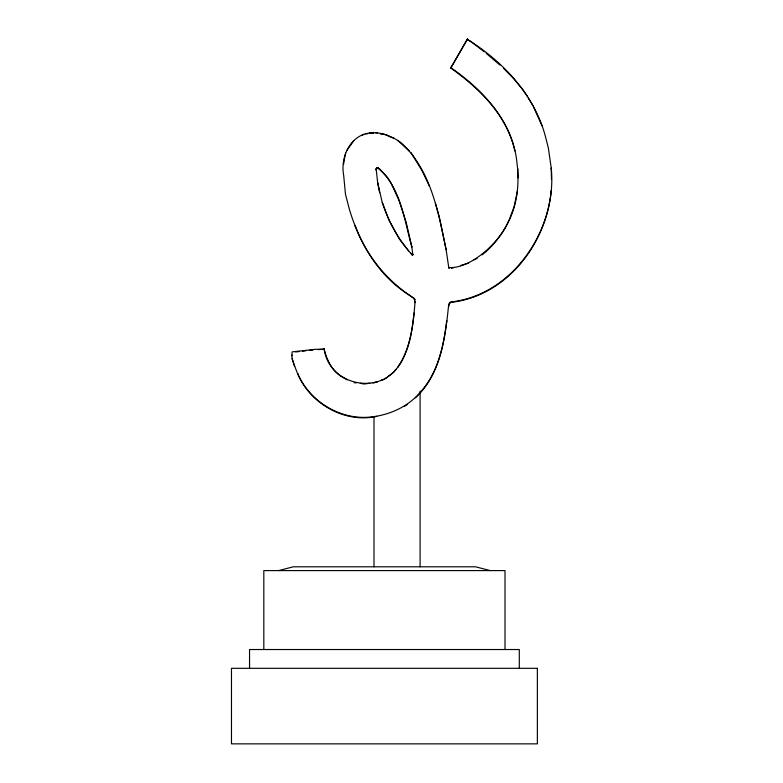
<?xml version="1.0" encoding="UTF-8"?>
<svg xmlns="http://www.w3.org/2000/svg" width="783" height="783" viewBox="0 0 783 783"><rect width="100%" height="100%" fill="white"/><g stroke="black" fill="none" stroke-linecap="round" stroke-linejoin="round"><path stroke-width="1.17" d="M551.232 191.189L551.173 190.709C546.289 243.758 505.759 296.043 450.587 302.003C448.923 302.786 448.62 305.008 448.581 306.613C448.865 305.076 449.158 302.874 450.959 302.375C514.079 295.24 557.31 228.783 551.232 168.012L551.467 179.434M413.003 254.299L412.866 255.101L411.799 246.625L406.103 222.039L399.046 200.556L391.167 183.271L387.448 177.301L379.501 168.785L377.318 167.474L376.388 168.795M376.241 169.314L376.31 170.263L376.261 168.844M376.3 169.794L376.76 167.65M414.97 302.698L415 301.886L414.97 302.698C413.287 324.035 411.095 346.693 399.399 365.201L399.34 364.712C409.137 349.394 412.142 330.808 414.021 313.024L414.08 313.513M291.844 355.805L291.873 355.012L292.128 358.624L294.614 366.366L292.128 358.624M517.446 191.003L514.108 206.692L508.852 220.943C516.809 204.862 518.904 186.667 517.661 168.932L517.935 177.927M355.218 226.258L355.169 225.768C366.229 255.816 387.252 281.254 414.109 298.382C414.559 298.675 414.843 299.811 414.736 299.791C413.825 297.706 411.29 296.826 409.734 295.328C378.806 276.497 359.642 243.444 349.433 209.501L345.469 194.223L343.668 175.314C340.223 157.471 350.001 135.371 369.596 132.993C380.773 131.583 391.999 136.193 400.925 142.643C430.679 169.392 438.411 212.164 446.095 249.63L439.224 216.588L435.397 203.296M344.96 155.925L343.561 164.41M291.932 355.502L292.147 351.861L315.197 349.345L324.191 349.14C329.203 385.804 380.577 396.081 399.34 364.712M376.32 169.334L376.329 168.306M415.352 397.842C440.643 374.685 445.194 338.354 448.522 306.133M376.799 416.36C344.843 423.574 309.882 403.597 297.706 373.638C309.804 401.943 341.368 420.872 372.072 416.859C391.079 414.599 409.411 405.878 421.538 390.834C438.343 371.514 443.609 345.43 446.711 320.766L446.77 321.255M345.215 155.142L345.655 153.106M353.955 140.441L346.585 150.825M448.767 267.512C469.986 269.293 500.171 242.427 508.793 220.454M482.034 254.426L482.093 254.906C493.182 246.048 502.138 234.626 508.363 221.883M450.832 68.082L467.089 39.365C502.764 60.937 534.955 95.536 545.624 137.26L548.345 147.948L551.291 168.502M450.802 67.759L467.148 39.845M397.686 367.53L398.831 365.974M396.492 369.038L394.563 370.76M388.27 376.29L393.966 371.905M376.662 168.267L376.711 167.689M412.856 254.573L412.298 255.111L410.742 253.271C397.705 238.668 388.211 221.1 382.31 202.484L389.278 220.796M404.214 406.534L407.209 404.547M384.336 379.187L387.546 377.279M376.819 168.13C377.103 167.924 377.484 167.924 377.798 168.042C400.925 186.765 404.243 220.317 411.858 247.105L411.799 246.625M477.15 258.41L473.999 259.839M383.523 379.638L380.92 380.323M460.619 265.506L468.635 263.029M377.377 382.084L375.488 382.153M278.572 570.592L293.322 566.794L475.516 566.794L490.256 570.592M367.716 133.815L365.769 133.805M377.063 167.513L376.995 168.042M374.607 382.848L372.688 382.779M451.36 268.275L453.367 267.835M373.56 133.169L369.596 132.993M295.612 351.968L299.018 351.587M302.424 351.205L305.83 350.833M309.295 350.451L312.877 350.079M360.268 383.327L364.193 384.022L369.85 383.23M318.201 349.6L322.557 349.326M323.751 349.267L324.25 349.619C326.824 359.338 331.18 368.95 339.411 375.174M377.494 167.493L377.719 168.012M354.122 382.77L356.441 382.799M380.401 133.903L382.349 134.343M388.074 136.085L394.309 138.405M377.749 167.552L377.886 168.071M340.116 375.791L347.261 379.843M377.905 167.621L378.111 168.198M410.742 253.271L412.24 254.622M469.594 40.912L467.764 39.219M448.972 267.757L449.178 268.334M484.325 51.844L470.387 41.01M409.382 151.148L397.695 140.392M412.181 254.583L412.269 255.092M450.783 67.612C482.162 89.458 511.279 119.907 516.565 159.429L517.72 169.422M450.744 67.279L450.842 68.092C479.519 88.577 507.071 115.17 514.832 150.953L514.774 150.463M486.223 53.332L499.946 65.067M503.508 68.307L513.991 78.985L520.45 86.893M389.67 221.344L399.516 239.187L408.609 250.873M429.28 185.982L422.213 170.997L410.938 152.489M528.3 98.11L533.184 105.94M448.825 268.001L446.036 249.151M533.771 107.506L542.051 125.809M294.555 365.876L297.765 374.117M414.677 299.312L415.059 302.365M379.628 192.687L377.69 182.889L382.368 202.963M377.749 183.379L376.251 169.774M527.615 96.583L521.106 87.285M467.588 39.16L467.774 39.688M467.598 39.639L467.402 39.15L467.294 39.698M467.206 39.228L467.197 39.776M450.01 302.355L449.941 302.943M449.55 302.845L449.52 303.461M414.491 298.881L414.687 299.644M414.324 298.617L414.471 299.233M414.109 298.382L414.276 298.979M387.096 135.244L383.269 134.079M377.426 132.895L375.468 132.728M377.406 167.484L377.553 167.973M377.191 167.484L377.181 167.983M376.554 167.836L376.525 168.443M376.427 168.032L376.408 168.717M363.919 134.392L362.108 135.107M324.045 348.905L324.25 349.619M323.868 348.807L324.074 349.375M323.771 348.787L323.888 349.287M519.295 668.31L519.295 649.528L249.542 649.528L249.542 668.31M505.006 649.528L505.006 570.592L263.822 570.592L263.822 649.528M420.089 391.05L420.089 566.794M374 416.683L374 566.794M537.363 668.31L231.474 668.31L231.474 743.85L537.363 743.85L537.363 668.31"/></g></svg>
